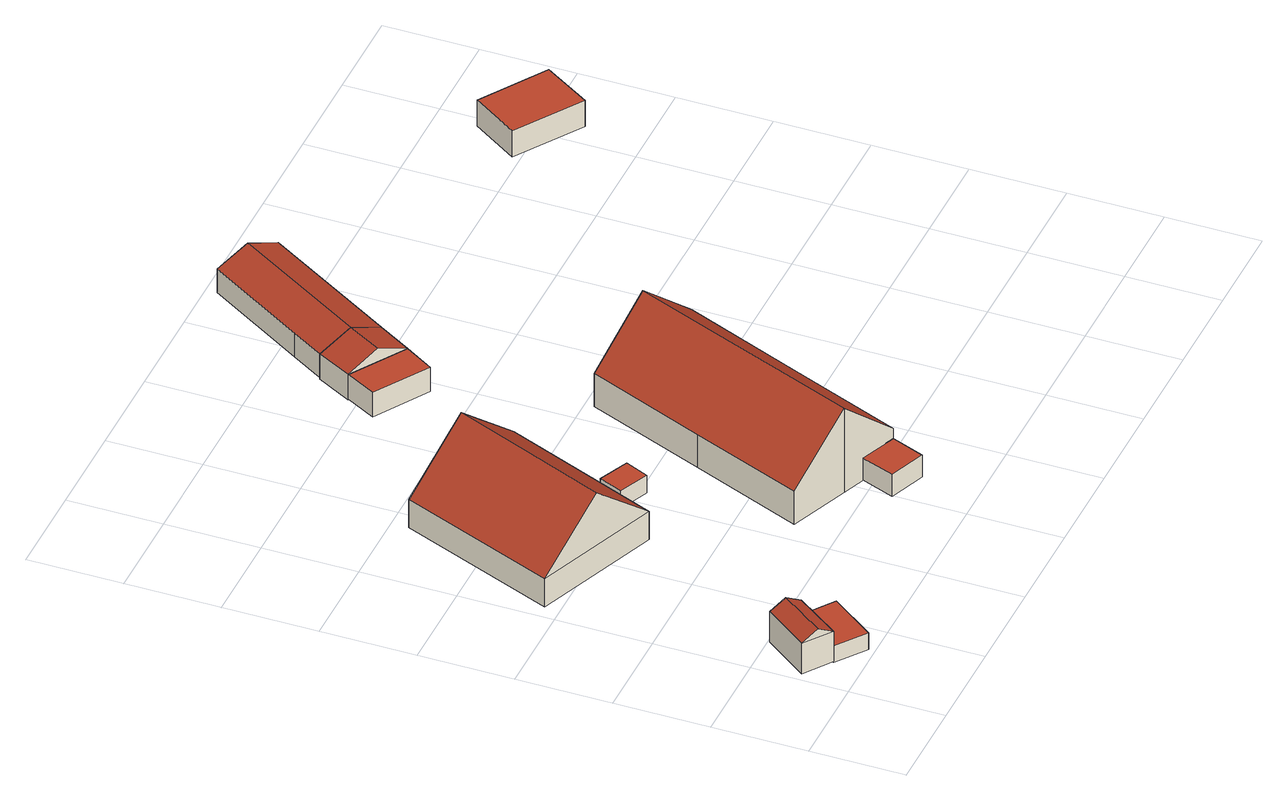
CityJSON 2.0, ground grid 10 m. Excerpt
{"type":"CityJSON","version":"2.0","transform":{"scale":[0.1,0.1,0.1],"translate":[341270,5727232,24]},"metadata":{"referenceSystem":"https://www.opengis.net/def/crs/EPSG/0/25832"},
"CityObjects":{
"building1":{"type":"Building","attributes":{"Geometrietyp2DReferenz":"3000","Gemeindeschluessel":"05170048","function":"31001_2463","roofType":"3100","measuredHeight":4.62},"address":[{"country":"Germany","locality":"Wesel","thoroughfareNumber":"42","thoroughfareName":"Loher Weg"}],"geometry":[{"type":"Solid","lod":"2","boundaries":[[[[0,1,2,3]],[[4,5,1,0]],[[6,7,5,4]],[[3,2,7,6]],[[0,8,4]],[[6,9,3]],[[3,9,8,0]],[[4,8,9,6]],[[1,5,7,2]]]],"semantics":{"surfaces":[{"type":"WallSurface"},{"type":"RoofSurface"},{"type":"GroundSurface"}],"values":[[0,0,0,0,0,0,1,1,2]]}}]},
"building2":{"type":"Building","attributes":{"Geometrietyp2DReferenz":"3000","Gemeindeschluessel":"05170048","function":"51009_1610","roofType":"1000","measuredHeight":2.05},"geometry":[{"type":"Solid","lod":"2","boundaries":[[[[10,11,12,13]],[[14,15,11,10]],[[16,17,15,14]],[[13,12,17,16]],[[14,10,13,16]],[[11,15,17,12]]]],"semantics":{"surfaces":[{"type":"WallSurface"},{"type":"RoofSurface"},{"type":"GroundSurface"}],"values":[[0,0,0,0,1,2]]}}]},
"building3":{"type":"Building","attributes":{"Geometrietyp2DReferenz":"3000","Gemeindeschluessel":"05170048","function":"31001_2720","roofType":"3100","measuredHeight":9.59},"address":[{"country":"Germany","locality":"Wesel","thoroughfareNumber":"42","thoroughfareName":"Loher Weg"}],"geometry":[{"type":"Solid","lod":"2","boundaries":[[[[18,19,20,21]],[[22,23,19,18]],[[24,25,23,22]],[[21,20,25,24]],[[18,26,22]],[[24,27,21]],[[21,27,26,18]],[[22,26,27,24]],[[19,23,25,20]]]],"semantics":{"surfaces":[{"type":"WallSurface"},{"type":"RoofSurface"},{"type":"GroundSurface"}],"values":[[0,0,0,0,0,0,1,1,2]]}}]},
"building4":{"type":"Building","attributes":{"Geometrietyp2DReferenz":"3000","Gemeindeschluessel":"05170048","function":"51009_1610","roofType":"1000","measuredHeight":2.08},"geometry":[{"type":"Solid","lod":"2","boundaries":[[[[28,29,30,31]],[[32,33,29,28]],[[34,35,33,32]],[[31,30,35,34]],[[32,28,31,34]],[[29,33,35,30]]]],"semantics":{"surfaces":[{"type":"WallSurface"},{"type":"RoofSurface"},{"type":"GroundSurface"}],"values":[[0,0,0,0,1,2]]}}]},
"building5":{"type":"Building","attributes":{"Geometrietyp2DReferenz":"3000","Gemeindeschluessel":"05170048","function":"51009_1610","roofType":"1000","measuredHeight":2.64},"geometry":[{"type":"Solid","lod":"2","boundaries":[[[[36,37,38,39]],[[40,41,37,36]],[[42,43,41,40]],[[39,38,43,42]],[[40,36,39,42]],[[37,41,43,38]]]],"semantics":{"surfaces":[{"type":"WallSurface"},{"type":"RoofSurface"},{"type":"GroundSurface"}],"values":[[0,0,0,0,1,2]]}}]},
"building6":{"type":"Building","attributes":{"name":"Kampermanshof","Geometrietyp2DReferenz":"3000","Gemeindeschluessel":"05170048","function":"31001_1210","roofType":"3100","measuredHeight":9.95},"address":[{"country":"Germany","locality":"Wesel","thoroughfareNumber":"42","thoroughfareName":"Loher Weg"}],"geometry":[{"type":"Solid","lod":"2","boundaries":[[[[44,45,46,47]],[[48,49,45,44]],[[50,51,49,48]],[[52,53,51,50]],[[54,55,53,52]],[[56,57,55,54]],[[58,59,57,56]],[[47,46,59,58]],[[58,56,54,52,47]],[[50,48,44,47,52]],[[45,49,51,53,55,57,59,46]]]],"semantics":{"surfaces":[{"type":"WallSurface"},{"type":"RoofSurface"},{"type":"GroundSurface"}],"values":[[0,0,0,0,0,0,0,0,1,1,2]]}}]},
"building7":{"type":"Building","attributes":{"Geometrietyp2DReferenz":"3000","Gemeindeschluessel":"05170048","function":"51009_1610","roofType":"1000","measuredHeight":2.88},"geometry":[{"type":"Solid","lod":"2","boundaries":[[[[60,61,62,63]],[[64,65,61,60]],[[66,67,65,64]],[[63,62,67,66]],[[64,60,63,66]],[[61,65,67,62]]]],"semantics":{"surfaces":[{"type":"WallSurface"},{"type":"RoofSurface"},{"type":"GroundSurface"}],"values":[[0,0,0,0,1,2]]}}]},
"building8":{"type":"Building","attributes":{"Geometrietyp2DReferenz":"3000","Gemeindeschluessel":"05170048","function":"31001_2720","roofType":"3100","measuredHeight":4.43},"address":[{"country":"Germany","locality":"Wesel","thoroughfareNumber":"42","thoroughfareName":"Loher Weg"}],"geometry":[{"type":"Solid","lod":"2","boundaries":[[[[63,68,69,70]],[[66,71,68,63]],[[72,73,71,66]],[[70,69,73,72]],[[63,74,66]],[[72,75,70]],[[70,75,74,63]],[[66,74,75,72]],[[68,71,73,69]]]],"semantics":{"surfaces":[{"type":"WallSurface"},{"type":"RoofSurface"},{"type":"GroundSurface"}],"values":[[0,0,0,0,0,0,1,1,2]]}}]},
"building9":{"type":"Building","attributes":{"Geometrietyp2DReferenz":"3000","Gemeindeschluessel":"05170048","function":"31001_2720","roofType":"3100","measuredHeight":4.28},"address":[{"country":"Germany","locality":"Wesel","thoroughfareNumber":"42","thoroughfareName":"Loher Weg"}],"geometry":[{"type":"Solid","lod":"2","boundaries":[[[[75,76,77,70]],[[72,78,76,75]],[[79,80,78,72]],[[81,82,80,79]],[[83,84,82,81]],[[85,86,84,83]],[[70,77,86,85]],[[81,79,72,75,83]],[[70,85,83,75]],[[76,78,80,82,84,86,77]]]],"semantics":{"surfaces":[{"type":"WallSurface"},{"type":"RoofSurface"},{"type":"GroundSurface"}],"values":[[0,0,0,0,0,0,0,1,1,2]]}}]},
"building10":{"type":"Building","attributes":{"Geometrietyp2DReferenz":"3000","Gemeindeschluessel":"05170048","function":"51009_1610","roofType":"1000","measuredHeight":3.08},"geometry":[{"type":"Solid","lod":"2","boundaries":[[[[87,88,89,90]],[[91,92,88,87]],[[93,94,92,91]],[[90,89,94,93]],[[91,87,90,93]],[[88,92,94,89]]]],"semantics":{"surfaces":[{"type":"WallSurface"},{"type":"RoofSurface"},{"type":"GroundSurface"}],"values":[[0,0,0,0,1,2]]}}]}
},
"vertices":[
[44,98,44],[44,98,8],[9,51,8],[9,51,44],[72,77,44],[72,77,8],[38,30,44],[38,30,8],[58,87,54],[24,40,54],
[69,7,27],[69,7,7],[104,54,7],[104,54,27],[38,30,27],[38,30,7],[72,77,27],[72,77,7],
[77,480,45],[77,480,12],[10,314,12],[10,314,45],[213,428,45],[213,428,12],[145,262,45],[145,262,12],[145,454,108],[77,288,108],
[209,290,35],[209,290,14],[220,315,14],[220,315,35],[177,304,35],[177,304,14],[188,329,35],[188,329,14],
[331,58,39],[331,58,13],[345,93,13],[345,93,39],[292,73,39],[292,73,13],[306,109,39],[306,109,13],
[218,143,51],[218,143,12],[282,118,12],[282,118,112],[266,261,51],[266,261,12],[318,388,51],[318,388,12],[382,364,112],[382,364,12],[446,340,51],[446,340,12],[393,212,51],[393,212,12],[345,93,51],[345,93,12],
[285,542,38],[285,542,9],[304,573,9],[304,573,38],[228,578,38],[228,578,9],[245,610,38],[245,610,9],
[304,573,8],[326,609,8],[326,609,38],[245,610,8],[265,647,38],[265,647,8],[275,592,53],[296,628,53],
[296,628,10],[326,609,10],[265,647,10],[286,681,38],[286,681,10],[352,787,38],[352,787,10],[382,768,53],[382,768,10],[412,749,38],[412,749,10],
[723,561,41],[723,561,10],[755,611,10],[755,611,41],[653,607,41],[653,607,10],[685,656,41],[685,656,10]
]}
